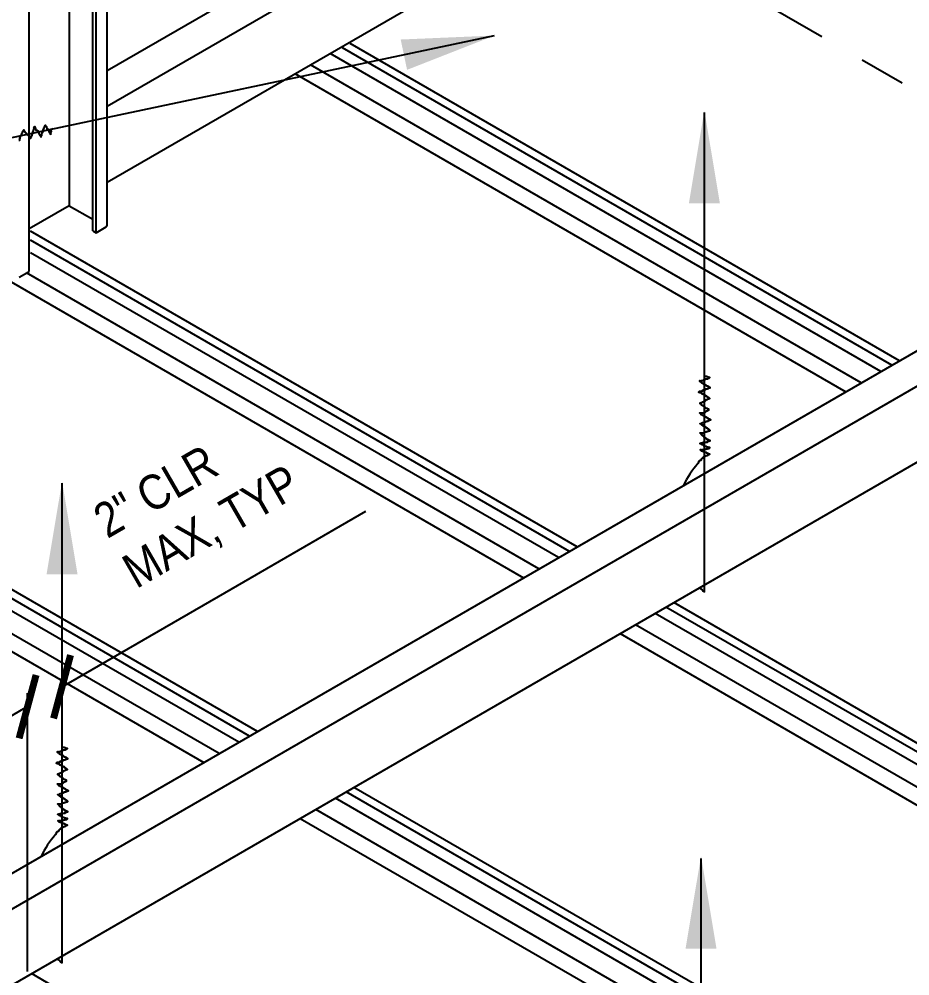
# Model space of a CAD drawing. Header units: inches. Extents: x -16404 to 14624, y -1591 to 16152.
# Drawn here: x -15596.8 to -15539.1, y 2006.3 to 2068.2 of the extents above; entities that cross this region are included whole.
import ezdxf

# ---------------------------------------------------------------- set-up
doc = ezdxf.new("R2010")
doc.units = ezdxf.units.IN
doc.header["$LTSCALE"] = 24
doc.header["$MEASUREMENT"] = 0
doc.linetypes.add('CENTER2', pattern=[1.125, 0.75, -0.125, 0.125, -0.125])
doc.layers.get('0').update_dxf_attribs({"linetype": 'CONTINUOUS'})
doc.layers.get('DefPoints').update_dxf_attribs({"color": 251, "linetype": 'CONTINUOUS'})
for name, color, linetype in [('S-ANNO-DIMS', 2, 'CONTINUOUS'), ('S-ANNO-NOTE', 4, 'CONTINUOUS'), ('S-ARCH', 1, 'CONTINUOUS'), ('S-GRID', 1, 'CENTER2')]:
    doc.layers.add(name, color=color, linetype=linetype)
doc.styles.add('Arial', font='arial.ttf', dxfattribs={"width": 0.85})
doc.dimstyles.new('DIM-24', dxfattribs={"dimscale": 24, "dimtxt": 0.09375, "dimasz": 0.109375, "dimexe": 0.0625, "dimexo": 0.0625, "dimgap": 0.0625, "dimtad": 1, "dimdec": 4, "dimzin": 11, "dimdsep": 46, "dimlunit": 4, "dimtxsty": 'Arial', "dimblk": 'ARCHTICK', "dimcen": 0.125, "dimclrd": 256, "dimclre": 256, "dimclrt": 4, "dimadec": 0, "dimazin": 0, "dimtfac": 0.75, "dimtdec": 4, "dimtofl": 0, "dimtmove": 0, "dimatfit": 3, "dimldrblk": 'ARCHTICK', "dimfxl": 1, "dimfrac": 1, "dimtolj": 1, "dimtzin": 11, "dimarcsym": 0})

# ---------------------------------------------------------------- blocks, each defined once
blk = doc.blocks.new('ST-ARROW')
blk.add_solid([(-1, -0.167), (-1, 0.167), (0, 0)])
blk = doc.blocks.new('_ARCHTICK')
at = {"color": 0, "linetype": 'ByBlock', "const_width": 0.15}
blk.add_lwpolyline([(-0.5, -0.5), (0.5, 0.5)], dxfattribs=at)
blk = doc.blocks.new('*D1094')
at = {"layer": 'DefPoints', "color": 0, "transparency": 16777216}
for p in [(-15507.475, 1999.048), (-15474.679, 1985.74), (-15480.265, 1984.81), (-15523.864, 1975.01), (-15549.551, 1942.512)]:
    blk.add_point(p, dxfattribs=at)
at = {"layer": 'S-ANNO-DIMS', "lineweight": -2, "transparency": 16777216}
blk.add_line((-15508.804, 1999.743), (-15520.716, 2005.976), dxfattribs=at)
blk.add_arc((-15478.179, 1983.719), 46.508, 152.37963, 210, dxfattribs=at)
at = {"layer": 'S-ANNO-DIMS', "lineweight": -2, "transparency": 16777216, "xscale": 3, "yscale": 3, "zscale": 3}
for p, rotation in [((-15519.387, 2005.28), 62.37962741064091), ((-15518.456, 1960.465), 300.0000000000009)]:
    blk.add_blockref('_ARCHTICK', p, dxfattribs=dict(at, rotation=rotation))
at = {"layer": 'S-ANNO-DIMS', "color": 4, "transparency": 16777216, "insert": (-15524.68, 1982.914), "char_height": 2.25, "attachment_point": 5, "rotation": 270.99139, "style": 'Arial'}
blk.add_mtext('\\A1;45° MAX\\PTYP', dxfattribs=at)

msp = doc.modelspace()

# ---------------------------------------------------------------- linework, layer by layer
at = {"layer": 'S-ANNO-DIMS', "linetype": 'CENTER2'}
msp.add_line((-15596.23966, 2006.61734), (-15596.23966, 2026.40795), dxfattribs=at)
at = {"layer": 'S-ARCH'}
for p, q in [((-15593.53977, 2112.70273), (-15593.53977, 2056.16179)), ((-15592.02423, 2054.53679), (-15592.02423, 2111.07773)), ((-15591.80772, 2054.41179), (-15591.80772, 2110.95273)), ((-15591.08603, 2054.91179), (-15591.08603, 2111.45273)), ((-15596.13785, 2051.91179), (-15596.13785, 2108.45273)), ((-15591.08603, 2064.90968), (-15556.66022, 2084.78544)), ((-15591.08603, 2062.61393), (-15554.72617, 2083.60631)), ((-15591.08603, 2057.69318), (-15554.83442, 2078.62306)), ((-15540.30933, 2045.84075), (-15575.86693, 2066.36994)), ((-15539.80933, 2046.12942), (-15575.36693, 2066.65861)), ((-15541.01298, 2045.4345), (-15576.66583, 2066.01868)), ((-15542.28241, 2044.70159), (-15577.93526, 2065.28578)), ((-15578.93526, 2064.70843), (-15543.28241, 2044.12424)), ((-15708.63765, 1948.65635), (-15514.5118, 2060.73496)), ((-15706.79735, 1947.4231), (-15512.57774, 2059.55584)), ((-15593.53977, 2056.16179), (-15596.13785, 2054.66179)), ((-15593.53977, 2056.16179), (-15592.02423, 2055.28679)), ((-15706.9056, 1942.43984), (-15512.57774, 2054.63508)), ((-15591.80772, 2054.41179), (-15591.1582, 2054.78679)), ((-15560.668, 2034.08666), (-15596.04259, 2054.51019)), ((-15592.02423, 2054.53679), (-15591.80772, 2054.41179)), ((-15561.168, 2033.79799), (-15596.04259, 2053.93284)), ((-15561.87165, 2033.39174), (-15596.04259, 2053.12034)), ((-15599.79394, 2052.66567), (-15564.14108, 2032.08148)), ((-15596.78737, 2051.53679), (-15596.13785, 2051.91179)), ((-15563.14108, 2032.65883), (-15596.31302, 2051.81066)), ((-15581.86619, 2021.84789), (-15617.42378, 2042.37707)), ((-15581.36619, 2022.13656), (-15616.92378, 2042.66575)), ((-15582.56983, 2021.44164), (-15618.22269, 2042.02582)), ((-15583.83926, 2020.70873), (-15619.49212, 2041.29292)), ((-15620.49212, 2040.71557), (-15584.83926, 2020.13138)), ((-15519.24457, 2010.17083), (-15554.41833, 2030.47841)), ((-15519.74457, 2009.88216), (-15554.91833, 2030.18974)), ((-15520.44822, 2009.47591), (-15555.62197, 2029.78349)), ((-15521.71765, 2008.743), (-15556.8914, 2029.05058)), ((-15557.8914, 2028.47323), (-15522.71765, 2008.16565)), ((-15540.44275, 1997.93206), (-15575.61651, 2018.23963)), ((-15539.94275, 1998.22073), (-15575.11651, 2018.52831)), ((-15541.1464, 1997.52581), (-15576.32016, 2017.83338)), ((-15542.41583, 1996.7929), (-15577.58959, 2017.10048)), ((-15578.58959, 2016.52313), (-15543.41583, 1996.21555)), ((-15560.81954, 1986.16752), (-15595.99329, 2006.47509))]:
    msp.add_line(p, q, dxfattribs=at)
at = {"layer": 'S-ARCH', "color": 2}
for p, q in [((-15599.7863, 2060.04238), (-15566.01341, 2067.17426)), ((-15552.43359, 2031.15263), (-15552.43359, 2062.20433)), ((-15594.00855, 2007.14931), (-15594.00855, 2038.20101)), ((-15552.65047, 1992.47849), (-15552.65047, 2013.93111))]:
    msp.add_line(p, q, dxfattribs=at)
for points in [[(-15596.80102, 2060.39835), (-15596.75156, 2060.4088), (-15596.76723, 2060.483), (-15596.7425, 2060.48823), (-15596.74773, 2060.51296), (-15596.723, 2060.51818), (-15596.73867, 2060.59239), (-15596.71394, 2060.59761), (-15596.71916, 2060.62235), (-15596.69443, 2060.62757), (-15596.70488, 2060.67704), (-15596.65542, 2060.68749), (-15596.66586, 2060.73696), (-15596.64114, 2060.74218), (-15596.64636, 2060.76691), (-15596.62163, 2060.77213), (-15596.62685, 2060.79687), (-15596.60212, 2060.80209), (-15596.61257, 2060.85156), (-15596.58784, 2060.85679), (-15596.59306, 2060.88152), (-15596.56833, 2060.88674), (-15596.57878, 2060.93622), (-15596.55405, 2060.94144), (-15596.55927, 2060.96617), (-15596.50981, 2060.97662), (-15596.52026, 2061.02609), (-15596.4708, 2061.03653), (-15596.47603, 2061.06127), (-15596.46036, 2060.98706), (-15596.43562, 2060.99228), (-15596.41995, 2060.91808), (-15596.39522, 2060.9233), (-15596.39, 2060.89856), (-15596.36527, 2060.90379), (-15596.35483, 2060.85432), (-15596.3301, 2060.85954), (-15596.31965, 2060.81007), (-15596.29492, 2060.81529), (-15596.28447, 2060.76582), (-15596.25974, 2060.77104), (-15596.25452, 2060.7463), (-15596.22979, 2060.75153), (-15596.22457, 2060.72679), (-15596.19984, 2060.73201), (-15596.18939, 2060.68254), (-15596.16466, 2060.68777), (-15596.15421, 2060.63829), (-15596.12948, 2060.64352), (-15596.12426, 2060.61878), (-15596.09953, 2060.624), (-15596.08386, 2060.5498), (-15596.05913, 2060.55502), (-15596.04868, 2060.50555), (-15596.05391, 2060.53028), (-15596.02917, 2060.53551), (-15596.04485, 2060.60971), (-15595.99539, 2060.62016), (-15596.00583, 2060.66963), (-15595.9811, 2060.67485), (-15595.98633, 2060.69958), (-15595.93687, 2060.71003), (-15595.95254, 2060.78424), (-15595.92781, 2060.78946), (-15595.93826, 2060.83893), (-15595.91352, 2060.84415), (-15595.92397, 2060.89362), (-15595.87451, 2060.90407), (-15595.89018, 2060.97827), (-15595.86545, 2060.9835), (-15595.8759, 2061.03297), (-15595.85117, 2061.03819), (-15595.85639, 2061.06293), (-15595.83166, 2061.06815), (-15595.84211, 2061.11762), (-15595.81738, 2061.12284), (-15595.83305, 2061.19705), (-15595.80832, 2061.20227), (-15595.82399, 2061.27648), (-15595.77453, 2061.28692), (-15595.76408, 2061.23745), (-15595.73936, 2061.24267), (-15595.69757, 2061.04479), (-15595.62338, 2061.06045), (-15595.61293, 2061.01098), (-15595.5882, 2061.01621), (-15595.58298, 2060.99147), (-15595.55825, 2060.99669), (-15595.53213, 2060.87301), (-15595.5074, 2060.87824), (-15595.48651, 2060.77929), (-15595.46178, 2060.78452), (-15595.44611, 2060.71031), (-15595.42138, 2060.71553), (-15595.41615, 2060.6908), (-15595.39143, 2060.69602), (-15595.37576, 2060.62181), (-15595.35102, 2060.62703), (-15595.36669, 2060.70124), (-15595.31724, 2060.71169), (-15595.33291, 2060.78589), (-15595.30818, 2060.79111), (-15595.31862, 2060.84058), (-15595.29389, 2060.84581), (-15595.30434, 2060.89528), (-15595.25488, 2060.90572), (-15595.26533, 2060.95519), (-15595.2406, 2060.96042), (-15595.25627, 2061.03462), (-15595.23154, 2061.03985), (-15595.23676, 2061.06458), (-15595.21203, 2061.0698), (-15595.22248, 2061.11927), (-15595.19775, 2061.1245), (-15595.20297, 2061.14923), (-15595.17824, 2061.15445), (-15595.18869, 2061.20393), (-15595.13923, 2061.21437), (-15595.14968, 2061.26384), (-15595.12495, 2061.26906), (-15595.13539, 2061.31853), (-15595.11066, 2061.32376), (-15595.11589, 2061.34849), (-15595.06643, 2061.35894), (-15595.07165, 2061.38367), (-15595.05076, 2061.28473), (-15595.02603, 2061.28995), (-15594.99469, 2061.14154), (-15594.96996, 2061.14676), (-15594.96473, 2061.12202), (-15594.94, 2061.12725), (-15594.92956, 2061.07778), (-15594.90483, 2061.083), (-15594.88916, 2061.00879), (-15594.86443, 2061.01401), (-15594.83831, 2060.89034), (-15594.81358, 2060.89556), (-15594.80836, 2060.87082), (-15594.78363, 2060.87605), (-15594.76796, 2060.80184), (-15594.74323, 2060.80706), (-15594.738, 2060.78232), (-15594.75367, 2060.85653), (-15594.72895, 2060.86175), (-15594.73939, 2060.91123), (-15594.71466, 2060.91645), (-15594.72511, 2060.96592), (-15594.70038, 2060.97114), (-15594.73172, 2061.11955), (-15594.65753, 2061.13522), (-15594.66043, 2061.14896)], [(-15552.84932, 2039.47622), (-15552.84932, 2039.50149), (-15552.82404, 2039.50149), (-15552.82404, 2039.55204), (-15552.79876, 2039.55204), (-15552.79876, 2039.62787), (-15552.7482, 2039.62787), (-15552.7482, 2039.67842), (-15552.69764, 2039.67842), (-15552.69764, 2039.70369), (-15552.64707, 2039.70369), (-15552.64707, 2039.72897), (-15552.62179, 2039.72897), (-15552.62179, 2039.77952), (-15552.59651, 2039.77952), (-15552.59651, 2039.80479), (-15552.57123, 2039.80479), (-15552.57123, 2039.83007), (-15552.54595, 2039.83007), (-15552.54595, 2039.85535), (-15552.52067, 2039.85535), (-15552.52067, 2039.88062), (-15552.49539, 2039.88062), (-15552.49539, 2039.90589), (-15552.44483, 2039.90589), (-15552.44483, 2039.93117), (-15552.41954, 2039.93117), (-15552.41954, 2039.95645), (-15552.36898, 2039.95645), (-15552.36898, 2039.98172), (-15552.31842, 2039.98172), (-15552.31842, 2040.00699), (-15552.24258, 2040.00699), (-15552.24258, 2040.03227), (-15552.19202, 2040.03227), (-15552.19202, 2040.05755), (-15552.11617, 2040.05755), (-15552.11617, 2040.08282), (-15552.09089, 2040.08282), (-15552.14145, 2040.08282), (-15552.14145, 2040.1081), (-15552.19202, 2040.1081), (-15552.19202, 2040.13337), (-15552.24258, 2040.13337), (-15552.24258, 2040.15865), (-15552.29314, 2040.15865), (-15552.29314, 2040.18392), (-15552.39426, 2040.18392), (-15552.39426, 2040.2092), (-15552.41954, 2040.2092), (-15552.41954, 2040.23447), (-15552.49539, 2040.23447), (-15552.49539, 2040.25975), (-15552.54595, 2040.25975), (-15552.54595, 2040.28502), (-15552.62179, 2040.28502), (-15552.62179, 2040.3103), (-15552.64707, 2040.3103), (-15552.64707, 2040.33557), (-15552.67235, 2040.33557), (-15552.67235, 2040.36085), (-15552.69764, 2040.36085), (-15552.59651, 2040.36085), (-15552.59651, 2040.38612), (-15552.47011, 2040.38612), (-15552.47011, 2040.4114), (-15552.31842, 2040.4114), (-15552.31842, 2040.43667), (-15552.24258, 2040.43667), (-15552.24258, 2040.46195), (-15552.11617, 2040.46195), (-15552.11617, 2040.48722), (-15552.09089, 2040.48722), (-15552.09089, 2040.5125), (-15552.19202, 2040.5125), (-15552.19202, 2040.53777), (-15552.26786, 2040.53777), (-15552.26786, 2040.56305), (-15552.29314, 2040.56305), (-15552.29314, 2040.58832), (-15552.44483, 2040.58832), (-15552.44483, 2040.66415), (-15552.52067, 2040.66415), (-15552.52067, 2040.68942), (-15552.57123, 2040.68942), (-15552.57123, 2040.7147), (-15552.62179, 2040.7147), (-15552.62179, 2040.73998), (-15552.64707, 2040.73998), (-15552.64707, 2040.76525), (-15552.69764, 2040.76525), (-15552.69764, 2040.79052), (-15552.64707, 2040.79052), (-15552.64707, 2040.8158), (-15552.54595, 2040.8158), (-15552.54595, 2040.84108), (-15552.49539, 2040.84108), (-15552.49539, 2040.86635), (-15552.24258, 2040.86635), (-15552.24258, 2040.9169), (-15552.11617, 2040.9169), (-15552.11617, 2040.94218), (-15552.06561, 2040.94218), (-15552.06561, 2040.96745), (-15552.11617, 2040.96745), (-15552.11617, 2040.99273), (-15552.16673, 2040.99273), (-15552.16673, 2041.018), (-15552.19202, 2041.018), (-15552.19202, 2041.04328), (-15552.26786, 2041.04328), (-15552.26786, 2041.06855), (-15552.29314, 2041.06855), (-15552.29314, 2041.09383), (-15552.3437, 2041.09383), (-15552.3437, 2041.1191), (-15552.36898, 2041.1191), (-15552.36898, 2041.14438), (-15552.39426, 2041.14438), (-15552.39426, 2041.16965), (-15552.44483, 2041.16965), (-15552.44483, 2041.2202), (-15552.49539, 2041.2202), (-15552.49539, 2041.24548), (-15552.52067, 2041.24548), (-15552.52067, 2041.27075), (-15552.54595, 2041.27075), (-15552.54595, 2041.3213), (-15552.59651, 2041.3213), (-15552.59651, 2041.34658), (-15552.62179, 2041.34658), (-15552.62179, 2041.37185), (-15552.64707, 2041.37185), (-15552.64707, 2041.4224), (-15552.67235, 2041.4224), (-15552.67235, 2041.44768), (-15552.69764, 2041.44768), (-15552.69764, 2041.47296), (-15552.44483, 2041.47296), (-15552.44483, 2041.49823), (-15552.39426, 2041.49823), (-15552.39426, 2041.52351), (-15552.29314, 2041.52351), (-15552.29314, 2041.54878), (-15552.24258, 2041.54878), (-15552.24258, 2041.57406), (-15552.16673, 2041.57406), (-15552.16673, 2041.59933), (-15552.09089, 2041.59933), (-15552.09089, 2041.62461), (-15552.06561, 2041.62461), (-15552.09089, 2041.62461), (-15552.09089, 2041.64988), (-15552.11617, 2041.64988), (-15552.11617, 2041.67516), (-15552.14145, 2041.67516), (-15552.14145, 2041.70043), (-15552.19202, 2041.70043), (-15552.19202, 2041.72571), (-15552.24258, 2041.72571), (-15552.24258, 2041.77626), (-15552.29314, 2041.77626), (-15552.29314, 2041.80153), (-15552.36898, 2041.80153), (-15552.36898, 2041.85208), (-15552.44483, 2041.85208), (-15552.44483, 2041.87736), (-15552.47011, 2041.87736), (-15552.47011, 2041.90263), (-15552.52067, 2041.90263), (-15552.52067, 2041.95318), (-15552.59651, 2041.95318), (-15552.59651, 2042.00373), (-15552.64707, 2042.00373), (-15552.64707, 2042.05428), (-15552.69764, 2042.05428), (-15552.69764, 2042.07956), (-15552.59651, 2042.07956), (-15552.59651, 2042.10483), (-15552.54595, 2042.10483), (-15552.54595, 2042.13011), (-15552.44483, 2042.13011), (-15552.44483, 2042.15539), (-15552.39426, 2042.15539), (-15552.39426, 2042.18066), (-15552.3437, 2042.18066), (-15552.3437, 2042.20593), (-15552.29314, 2042.20593), (-15552.29314, 2042.23121), (-15552.19202, 2042.23121), (-15552.19202, 2042.25649), (-15552.11617, 2042.25649), (-15552.11617, 2042.28176), (-15552.09089, 2042.28176), (-15552.09089, 2042.30704), (-15552.01505, 2042.30704), (-15552.04033, 2042.30704), (-15552.04033, 2042.33231), (-15552.09089, 2042.33231), (-15552.09089, 2042.35759), (-15552.16673, 2042.35759), (-15552.16673, 2042.38286), (-15552.19202, 2042.38286), (-15552.19202, 2042.40814), (-15552.24258, 2042.40814), (-15552.24258, 2042.43341), (-15552.29314, 2042.43341), (-15552.29314, 2042.48396), (-15552.3437, 2042.48396), (-15552.3437, 2042.50924), (-15552.39426, 2042.50924), (-15552.39426, 2042.53451), (-15552.47011, 2042.53451), (-15552.47011, 2042.55979), (-15552.49539, 2042.55979), (-15552.49539, 2042.58506), (-15552.54595, 2042.58506), (-15552.54595, 2042.61034), (-15552.57123, 2042.61034), (-15552.57123, 2042.63561), (-15552.64707, 2042.63561), (-15552.64707, 2042.68616), (-15552.67235, 2042.68616), (-15552.67235, 2042.71144), (-15552.69764, 2042.71144), (-15552.69764, 2042.73671), (-15552.72292, 2042.73671), (-15552.72292, 2042.76199), (-15552.44483, 2042.76199), (-15552.44483, 2042.78726), (-15552.41954, 2042.78726), (-15552.41954, 2042.81254), (-15552.36898, 2042.81254), (-15552.36898, 2042.83781), (-15552.3437, 2042.83781), (-15552.3437, 2042.86309), (-15552.29314, 2042.86309), (-15552.29314, 2042.88836), (-15552.24258, 2042.88836), (-15552.24258, 2042.91364), (-15552.2173, 2042.91364), (-15552.2173, 2042.93892), (-15552.14145, 2042.93892), (-15552.14145, 2042.98946), (-15552.2173, 2042.98946), (-15552.2173, 2043.01474), (-15552.24258, 2043.01474), (-15552.24258, 2043.04002), (-15552.31842, 2043.04002), (-15552.31842, 2043.06529), (-15552.3437, 2043.06529), (-15552.3437, 2043.09056), (-15552.39426, 2043.09056), (-15552.39426, 2043.14112), (-15552.44483, 2043.14112), (-15552.44483, 2043.16639), (-15552.47011, 2043.16639), (-15552.47011, 2043.19167), (-15552.49539, 2043.19167), (-15552.49539, 2043.21694), (-15552.54595, 2043.21694), (-15552.54595, 2043.24222), (-15552.57123, 2043.24222), (-15552.57123, 2043.26749), (-15552.62179, 2043.26749), (-15552.62179, 2043.29277), (-15552.64707, 2043.29277), (-15552.64707, 2043.34332), (-15552.69764, 2043.34332), (-15552.69764, 2043.39387), (-15552.72292, 2043.39387), (-15552.64707, 2043.39387), (-15552.64707, 2043.41914), (-15552.57123, 2043.41914), (-15552.57123, 2043.44442), (-15552.54595, 2043.44442), (-15552.54595, 2043.46969), (-15552.49539, 2043.46969), (-15552.49539, 2043.49497), (-15552.44483, 2043.49497), (-15552.44483, 2043.52024), (-15552.39426, 2043.52024), (-15552.39426, 2043.54552), (-15552.36898, 2043.54552), (-15552.36898, 2043.57079), (-15552.3437, 2043.57079), (-15552.3437, 2043.59607), (-15552.29314, 2043.59607), (-15552.29314, 2043.62134), (-15552.24258, 2043.62134), (-15552.24258, 2043.64662), (-15552.2173, 2043.64662), (-15552.2173, 2043.67189), (-15552.14145, 2043.67189), (-15552.14145, 2043.69717), (-15552.09089, 2043.69717), (-15552.11617, 2043.69717), (-15552.11617, 2043.72244), (-15552.19202, 2043.72244), (-15552.19202, 2043.77299), (-15552.24258, 2043.77299), (-15552.24258, 2043.79827), (-15552.26786, 2043.79827), (-15552.26786, 2043.84882), (-15552.3437, 2043.84882), (-15552.3437, 2043.87409), (-15552.39426, 2043.87409), (-15552.39426, 2043.89937), (-15552.44483, 2043.89937), (-15552.44483, 2043.94992), (-15552.52067, 2043.94992), (-15552.52067, 2043.9752), (-15552.57123, 2043.9752), (-15552.57123, 2044.00047), (-15552.59651, 2044.00047), (-15552.59651, 2044.02575), (-15552.64707, 2044.02575), (-15552.64707, 2044.05102), (-15552.72292, 2044.05102), (-15552.72292, 2044.0763), (-15552.79876, 2044.0763), (-15552.79876, 2044.12685), (-15552.7482, 2044.12685), (-15552.7482, 2044.15212), (-15552.54595, 2044.15212), (-15552.54595, 2044.22795), (-15552.49539, 2044.22795), (-15552.49539, 2044.25322), (-15552.47011, 2044.25322), (-15552.47011, 2044.2785), (-15552.3437, 2044.2785), (-15552.3437, 2044.30377), (-15552.24258, 2044.30377), (-15552.24258, 2044.32905), (-15552.16673, 2044.32905), (-15552.16673, 2044.35432), (-15552.14145, 2044.35432), (-15552.14145, 2044.3796), (-15552.06561, 2044.3796), (-15552.06561, 2044.40487), (-15552.14145, 2044.40487), (-15552.14145, 2044.45542), (-15552.2173, 2044.45542), (-15552.2173, 2044.4807), (-15552.26786, 2044.4807), (-15552.26786, 2044.50597), (-15552.31842, 2044.50597), (-15552.31842, 2044.55652), (-15552.36898, 2044.55652), (-15552.36898, 2044.5818), (-15552.44483, 2044.5818), (-15552.44483, 2044.60708), (-15552.47011, 2044.60708), (-15552.47011, 2044.63235), (-15552.52067, 2044.63235), (-15552.52067, 2044.65762), (-15552.54595, 2044.65762), (-15552.54595, 2044.6829), (-15552.59651, 2044.6829), (-15552.59651, 2044.73345), (-15552.64707, 2044.73345), (-15552.64707, 2044.75872), (-15552.69764, 2044.75872), (-15552.69764, 2044.784), (-15552.72292, 2044.784), (-15552.72292, 2044.83455), (-15552.7482, 2044.83455), (-15552.64707, 2044.83455), (-15552.64707, 2044.85983), (-15552.49539, 2044.85983), (-15552.49539, 2044.8851), (-15552.47011, 2044.8851), (-15552.47011, 2044.91038), (-15552.41954, 2044.91038), (-15552.41954, 2044.93565), (-15552.3437, 2044.93565), (-15552.3437, 2044.96093), (-15552.2173, 2044.96093), (-15552.2173, 2044.9862), (-15552.19202, 2044.9862), (-15552.19202, 2045.01148), (-15552.11617, 2045.01148), (-15552.11617, 2045.03675), (-15552.09089, 2045.03675), (-15552.16673, 2045.03675), (-15552.16673, 2045.06203), (-15552.2173, 2045.06203), (-15552.2173, 2045.0873), (-15552.26786, 2045.0873), (-15552.26786, 2045.11258), (-15552.41954, 2045.11258), (-15552.41954, 2045.1884), (-15552.43359, 2045.1884)], [(-15594.42429, 2015.4729), (-15594.42429, 2015.49818), (-15594.39901, 2015.49818), (-15594.39901, 2015.54873), (-15594.37372, 2015.54873), (-15594.37372, 2015.62455), (-15594.32316, 2015.62455), (-15594.32316, 2015.6751), (-15594.2726, 2015.6751), (-15594.2726, 2015.70038), (-15594.22204, 2015.70038), (-15594.22204, 2015.72565), (-15594.19676, 2015.72565), (-15594.19676, 2015.7762), (-15594.17148, 2015.7762), (-15594.17148, 2015.80148), (-15594.14619, 2015.80148), (-15594.14619, 2015.82675), (-15594.12091, 2015.82675), (-15594.12091, 2015.85203), (-15594.09563, 2015.85203), (-15594.09563, 2015.8773), (-15594.07035, 2015.8773), (-15594.07035, 2015.90258), (-15594.01979, 2015.90258), (-15594.01979, 2015.92785), (-15593.99451, 2015.92785), (-15593.99451, 2015.95313), (-15593.94395, 2015.95313), (-15593.94395, 2015.9784), (-15593.89338, 2015.9784), (-15593.89338, 2016.00368), (-15593.81754, 2016.00368), (-15593.81754, 2016.02896), (-15593.76698, 2016.02896), (-15593.76698, 2016.05423), (-15593.69114, 2016.05423), (-15593.69114, 2016.0795), (-15593.66585, 2016.0795), (-15593.71642, 2016.0795), (-15593.71642, 2016.10478), (-15593.76698, 2016.10478), (-15593.76698, 2016.13006), (-15593.81754, 2016.13006), (-15593.81754, 2016.15533), (-15593.8681, 2016.15533), (-15593.8681, 2016.1806), (-15593.96923, 2016.1806), (-15593.96923, 2016.20588), (-15593.99451, 2016.20588), (-15593.99451, 2016.23116), (-15594.07035, 2016.23116), (-15594.07035, 2016.25643), (-15594.12091, 2016.25643), (-15594.12091, 2016.28171), (-15594.19676, 2016.28171), (-15594.19676, 2016.30698), (-15594.22204, 2016.30698), (-15594.22204, 2016.33226), (-15594.24732, 2016.33226), (-15594.24732, 2016.35753), (-15594.2726, 2016.35753), (-15594.17148, 2016.35753), (-15594.17148, 2016.38281), (-15594.04507, 2016.38281), (-15594.04507, 2016.40808), (-15593.89338, 2016.40808), (-15593.89338, 2016.43336), (-15593.81754, 2016.43336), (-15593.81754, 2016.45863), (-15593.69114, 2016.45863), (-15593.69114, 2016.48391), (-15593.66585, 2016.48391), (-15593.66585, 2016.50918), (-15593.76698, 2016.50918), (-15593.76698, 2016.53446), (-15593.84282, 2016.53446), (-15593.84282, 2016.55973), (-15593.8681, 2016.55973), (-15593.8681, 2016.58501), (-15594.01979, 2016.58501), (-15594.01979, 2016.66083), (-15594.09563, 2016.66083), (-15594.09563, 2016.68611), (-15594.14619, 2016.68611), (-15594.14619, 2016.71138), (-15594.19676, 2016.71138), (-15594.19676, 2016.73666), (-15594.22204, 2016.73666), (-15594.22204, 2016.76193), (-15594.2726, 2016.76193), (-15594.2726, 2016.78721), (-15594.22204, 2016.78721), (-15594.22204, 2016.81248), (-15594.12091, 2016.81248), (-15594.12091, 2016.83776), (-15594.07035, 2016.83776), (-15594.07035, 2016.86303), (-15593.81754, 2016.86303), (-15593.81754, 2016.91359), (-15593.69114, 2016.91359), (-15593.69114, 2016.93886), (-15593.64057, 2016.93886), (-15593.64057, 2016.96413), (-15593.69114, 2016.96413), (-15593.69114, 2016.98941), (-15593.7417, 2016.98941), (-15593.7417, 2017.01469), (-15593.76698, 2017.01469), (-15593.76698, 2017.03996), (-15593.84282, 2017.03996), (-15593.84282, 2017.06524), (-15593.8681, 2017.06524), (-15593.8681, 2017.09051), (-15593.91867, 2017.09051), (-15593.91867, 2017.11579), (-15593.94395, 2017.11579), (-15593.94395, 2017.14106), (-15593.96923, 2017.14106), (-15593.96923, 2017.16634), (-15594.01979, 2017.16634), (-15594.01979, 2017.21689), (-15594.07035, 2017.21689), (-15594.07035, 2017.24216), (-15594.09563, 2017.24216), (-15594.09563, 2017.26744), (-15594.12091, 2017.26744), (-15594.12091, 2017.31799), (-15594.17148, 2017.31799), (-15594.17148, 2017.34326), (-15594.19676, 2017.34326), (-15594.19676, 2017.36854), (-15594.22204, 2017.36854), (-15594.22204, 2017.41909), (-15594.24732, 2017.41909), (-15594.24732, 2017.44436), (-15594.2726, 2017.44436), (-15594.2726, 2017.46964), (-15594.01979, 2017.46964), (-15594.01979, 2017.49491), (-15593.96923, 2017.49491), (-15593.96923, 2017.52019), (-15593.8681, 2017.52019), (-15593.8681, 2017.54546), (-15593.81754, 2017.54546), (-15593.81754, 2017.57074), (-15593.7417, 2017.57074), (-15593.7417, 2017.59601), (-15593.66585, 2017.59601), (-15593.66585, 2017.62129), (-15593.64057, 2017.62129), (-15593.66585, 2017.62129), (-15593.66585, 2017.64656), (-15593.69114, 2017.64656), (-15593.69114, 2017.67184), (-15593.71642, 2017.67184), (-15593.71642, 2017.69712), (-15593.76698, 2017.69712), (-15593.76698, 2017.72239), (-15593.81754, 2017.72239), (-15593.81754, 2017.77294), (-15593.8681, 2017.77294), (-15593.8681, 2017.79822), (-15593.94395, 2017.79822), (-15593.94395, 2017.84876), (-15594.01979, 2017.84876), (-15594.01979, 2017.87404), (-15594.04507, 2017.87404), (-15594.04507, 2017.89932), (-15594.09563, 2017.89932), (-15594.09563, 2017.94987), (-15594.17148, 2017.94987), (-15594.17148, 2018.00042), (-15594.22204, 2018.00042), (-15594.22204, 2018.05097), (-15594.2726, 2018.05097), (-15594.2726, 2018.07624), (-15594.17148, 2018.07624), (-15594.17148, 2018.10152), (-15594.12091, 2018.10152), (-15594.12091, 2018.12679), (-15594.01979, 2018.12679), (-15594.01979, 2018.15207), (-15593.96923, 2018.15207), (-15593.96923, 2018.17734), (-15593.91867, 2018.17734), (-15593.91867, 2018.20262), (-15593.8681, 2018.20262), (-15593.8681, 2018.22789), (-15593.76698, 2018.22789), (-15593.76698, 2018.25317), (-15593.69114, 2018.25317), (-15593.69114, 2018.27844), (-15593.66585, 2018.27844), (-15593.66585, 2018.30372), (-15593.59001, 2018.30372), (-15593.61529, 2018.30372), (-15593.61529, 2018.32899), (-15593.66585, 2018.32899), (-15593.66585, 2018.35427), (-15593.7417, 2018.35427), (-15593.7417, 2018.37954), (-15593.76698, 2018.37954), (-15593.76698, 2018.40482), (-15593.81754, 2018.40482), (-15593.81754, 2018.43009), (-15593.8681, 2018.43009), (-15593.8681, 2018.48064), (-15593.91867, 2018.48064), (-15593.91867, 2018.50592), (-15593.96923, 2018.50592), (-15593.96923, 2018.53119), (-15594.04507, 2018.53119), (-15594.04507, 2018.55647), (-15594.07035, 2018.55647), (-15594.07035, 2018.58175), (-15594.12091, 2018.58175), (-15594.12091, 2018.60702), (-15594.14619, 2018.60702), (-15594.14619, 2018.63229), (-15594.22204, 2018.63229), (-15594.22204, 2018.68285), (-15594.24732, 2018.68285), (-15594.24732, 2018.70812), (-15594.2726, 2018.70812), (-15594.2726, 2018.7334), (-15594.29788, 2018.7334), (-15594.29788, 2018.75867), (-15594.01979, 2018.75867), (-15594.01979, 2018.78395), (-15593.99451, 2018.78395), (-15593.99451, 2018.80922), (-15593.94395, 2018.80922), (-15593.94395, 2018.8345), (-15593.91867, 2018.8345), (-15593.91867, 2018.85977), (-15593.8681, 2018.85977), (-15593.8681, 2018.88505), (-15593.81754, 2018.88505), (-15593.81754, 2018.91032), (-15593.79226, 2018.91032), (-15593.79226, 2018.9356), (-15593.71642, 2018.9356), (-15593.71642, 2018.98615), (-15593.79226, 2018.98615), (-15593.79226, 2019.01142), (-15593.81754, 2019.01142), (-15593.81754, 2019.0367), (-15593.89338, 2019.0367), (-15593.89338, 2019.06197), (-15593.91867, 2019.06197), (-15593.91867, 2019.08725), (-15593.96923, 2019.08725), (-15593.96923, 2019.1378), (-15594.01979, 2019.1378), (-15594.01979, 2019.16307), (-15594.04507, 2019.16307), (-15594.04507, 2019.18835), (-15594.07035, 2019.18835), (-15594.07035, 2019.21362), (-15594.12091, 2019.21362), (-15594.12091, 2019.2389), (-15594.14619, 2019.2389), (-15594.14619, 2019.26417), (-15594.19676, 2019.26417), (-15594.19676, 2019.28945), (-15594.22204, 2019.28945), (-15594.22204, 2019.34), (-15594.2726, 2019.34), (-15594.2726, 2019.39055), (-15594.29788, 2019.39055), (-15594.22204, 2019.39055), (-15594.22204, 2019.41583), (-15594.14619, 2019.41583), (-15594.14619, 2019.4411), (-15594.12091, 2019.4411), (-15594.12091, 2019.46638), (-15594.07035, 2019.46638), (-15594.07035, 2019.49165), (-15594.01979, 2019.49165), (-15594.01979, 2019.51693), (-15593.96923, 2019.51693), (-15593.96923, 2019.5422), (-15593.94395, 2019.5422), (-15593.94395, 2019.56748), (-15593.91867, 2019.56748), (-15593.91867, 2019.59275), (-15593.8681, 2019.59275), (-15593.8681, 2019.61803), (-15593.81754, 2019.61803), (-15593.81754, 2019.6433), (-15593.79226, 2019.6433), (-15593.79226, 2019.66858), (-15593.71642, 2019.66858), (-15593.71642, 2019.69385), (-15593.66585, 2019.69385), (-15593.69114, 2019.69385), (-15593.69114, 2019.71913), (-15593.76698, 2019.71913), (-15593.76698, 2019.76968), (-15593.81754, 2019.76968), (-15593.81754, 2019.79495), (-15593.84282, 2019.79495), (-15593.84282, 2019.8455), (-15593.91867, 2019.8455), (-15593.91867, 2019.87078), (-15593.96923, 2019.87078), (-15593.96923, 2019.89605), (-15594.01979, 2019.89605), (-15594.01979, 2019.9466), (-15594.09563, 2019.9466), (-15594.09563, 2019.97188), (-15594.14619, 2019.97188), (-15594.14619, 2019.99716), (-15594.17148, 2019.99716), (-15594.17148, 2020.02243), (-15594.22204, 2020.02243), (-15594.22204, 2020.0477), (-15594.29788, 2020.0477), (-15594.29788, 2020.07298), (-15594.37372, 2020.07298), (-15594.37372, 2020.12353), (-15594.32316, 2020.12353), (-15594.32316, 2020.1488), (-15594.12091, 2020.1488), (-15594.12091, 2020.22463), (-15594.07035, 2020.22463), (-15594.07035, 2020.24991), (-15594.04507, 2020.24991), (-15594.04507, 2020.27518), (-15593.91867, 2020.27518), (-15593.91867, 2020.30046), (-15593.81754, 2020.30046), (-15593.81754, 2020.32573), (-15593.7417, 2020.32573), (-15593.7417, 2020.35101), (-15593.71642, 2020.35101), (-15593.71642, 2020.37628), (-15593.64057, 2020.37628), (-15593.64057, 2020.40156), (-15593.71642, 2020.40156), (-15593.71642, 2020.45211), (-15593.79226, 2020.45211), (-15593.79226, 2020.47738), (-15593.84282, 2020.47738), (-15593.84282, 2020.50266), (-15593.89338, 2020.50266), (-15593.89338, 2020.55321), (-15593.94395, 2020.55321), (-15593.94395, 2020.57848), (-15594.01979, 2020.57848), (-15594.01979, 2020.60376), (-15594.04507, 2020.60376), (-15594.04507, 2020.62903), (-15594.09563, 2020.62903), (-15594.09563, 2020.65431), (-15594.12091, 2020.65431), (-15594.12091, 2020.67958), (-15594.17148, 2020.67958), (-15594.17148, 2020.73013), (-15594.22204, 2020.73013), (-15594.22204, 2020.75541), (-15594.2726, 2020.75541), (-15594.2726, 2020.78068), (-15594.29788, 2020.78068), (-15594.29788, 2020.83123), (-15594.32316, 2020.83123), (-15594.22204, 2020.83123), (-15594.22204, 2020.85651), (-15594.07035, 2020.85651), (-15594.07035, 2020.88179), (-15594.04507, 2020.88179), (-15594.04507, 2020.90706), (-15593.99451, 2020.90706), (-15593.99451, 2020.93233), (-15593.91867, 2020.93233), (-15593.91867, 2020.95761), (-15593.79226, 2020.95761), (-15593.79226, 2020.98289), (-15593.76698, 2020.98289), (-15593.76698, 2021.00816), (-15593.69114, 2021.00816), (-15593.69114, 2021.03344), (-15593.66585, 2021.03344), (-15593.7417, 2021.03344), (-15593.7417, 2021.05871), (-15593.79226, 2021.05871), (-15593.79226, 2021.08399), (-15593.84282, 2021.08399), (-15593.84282, 2021.10926), (-15593.99451, 2021.10926), (-15593.99451, 2021.18509), (-15594.00855, 2021.18509)]]:
    msp.add_lwpolyline(points, dxfattribs=at)
at = {"layer": 'S-ARCH'}
msp.add_arc((-15591.23037, 2054.91179), 0.14434, 300, 0, dxfattribs=at)
at = {"layer": 'S-ARCH', "color": 2}
for centre, start, end in [((-15548.40487, 2035.52603), 138.3695675, 154.760563), ((-15548.40487, 2035.52603), 223.2674935, 227.3491561), ((-15589.97984, 2011.52271), 138.3695675, 154.760563), ((-15589.97984, 2011.52271), 223.2674935, 227.3491561)]:
    msp.add_arc(centre, 5.94619, start, end, dxfattribs=at)
at = {"layer": 'S-GRID', "color": 1}
msp.add_line((-15474.67921, 2026.58557), (-15590.99077, 2093.73808), dxfattribs=at)

# ---------------------------------------------------------------- block references
at = {"layer": 'S-ARCH', "color": 2}
for p, xscale, yscale, zscale, rotation in [((-15566.01341, 2067.17426), 5.999999999999591, 5.999999999999591, 5.999999999999591, 11.92406906635958), ((-15552.43359, 2062.3208), 6, 6, 6, 90), ((-15594.00855, 2038.31748), 6, 6, 6, 90), ((-15552.65047, 2014.08571), 6, 6, 6, 90)]:
    msp.add_blockref('ST-ARROW', p, dxfattribs=dict(at, xscale=xscale, yscale=yscale, zscale=zscale, rotation=rotation))

# ---------------------------------------------------------------- texts
at = {"layer": 'S-ANNO-NOTE', "insert": (-15592.20249, 2036.53789), "char_height": 2.25, "width": 15.1676547, "attachment_point": 1, "rotation": 30, "style": 'Arial'}
msp.add_mtext('\\A1;2" CLR\\PMAX, TYP', dxfattribs=at)

# ---------------------------------------------------------------- dimensions: what is measured, and where the dimension line sits
at = {"layer": 'S-ANNO-DIMS'}
dim = msp.add_angular_dim_2l(base=(-15523.86404, 1975.00976), line1=((-15480.26521, 1984.81043), (-15507.47505, 1999.04771)), line2=((-15549.55111, 1942.51244), (-15474.67921, 1985.73975)), text='45° MAX\\XTYP', dimstyle='DIM-24', override={"dimasz": 0.125}, dxfattribs=at)
dim.commit()
dim.dimension.update_dxf_attribs({"geometry": '*D1094', "text_midpoint": (-15524.67982, 1982.9143), "dimtype": 162})

# ---------------------------------------------------------------- leaders
for points in [[(-15594.00855, 2025.03766), (-15583.48328, 2031.11443), (-15574.33619, 2036.39551)], [(-15596.23966, 2023.74953), (-15602.83077, 2019.94415), (-15605.80036, 2018.22966)]]:
    msp.add_leader(points, dimstyle='DIM-24', override={"dimasz": 0.125}, dxfattribs=at)

doc.saveas('drawing.dxf')
